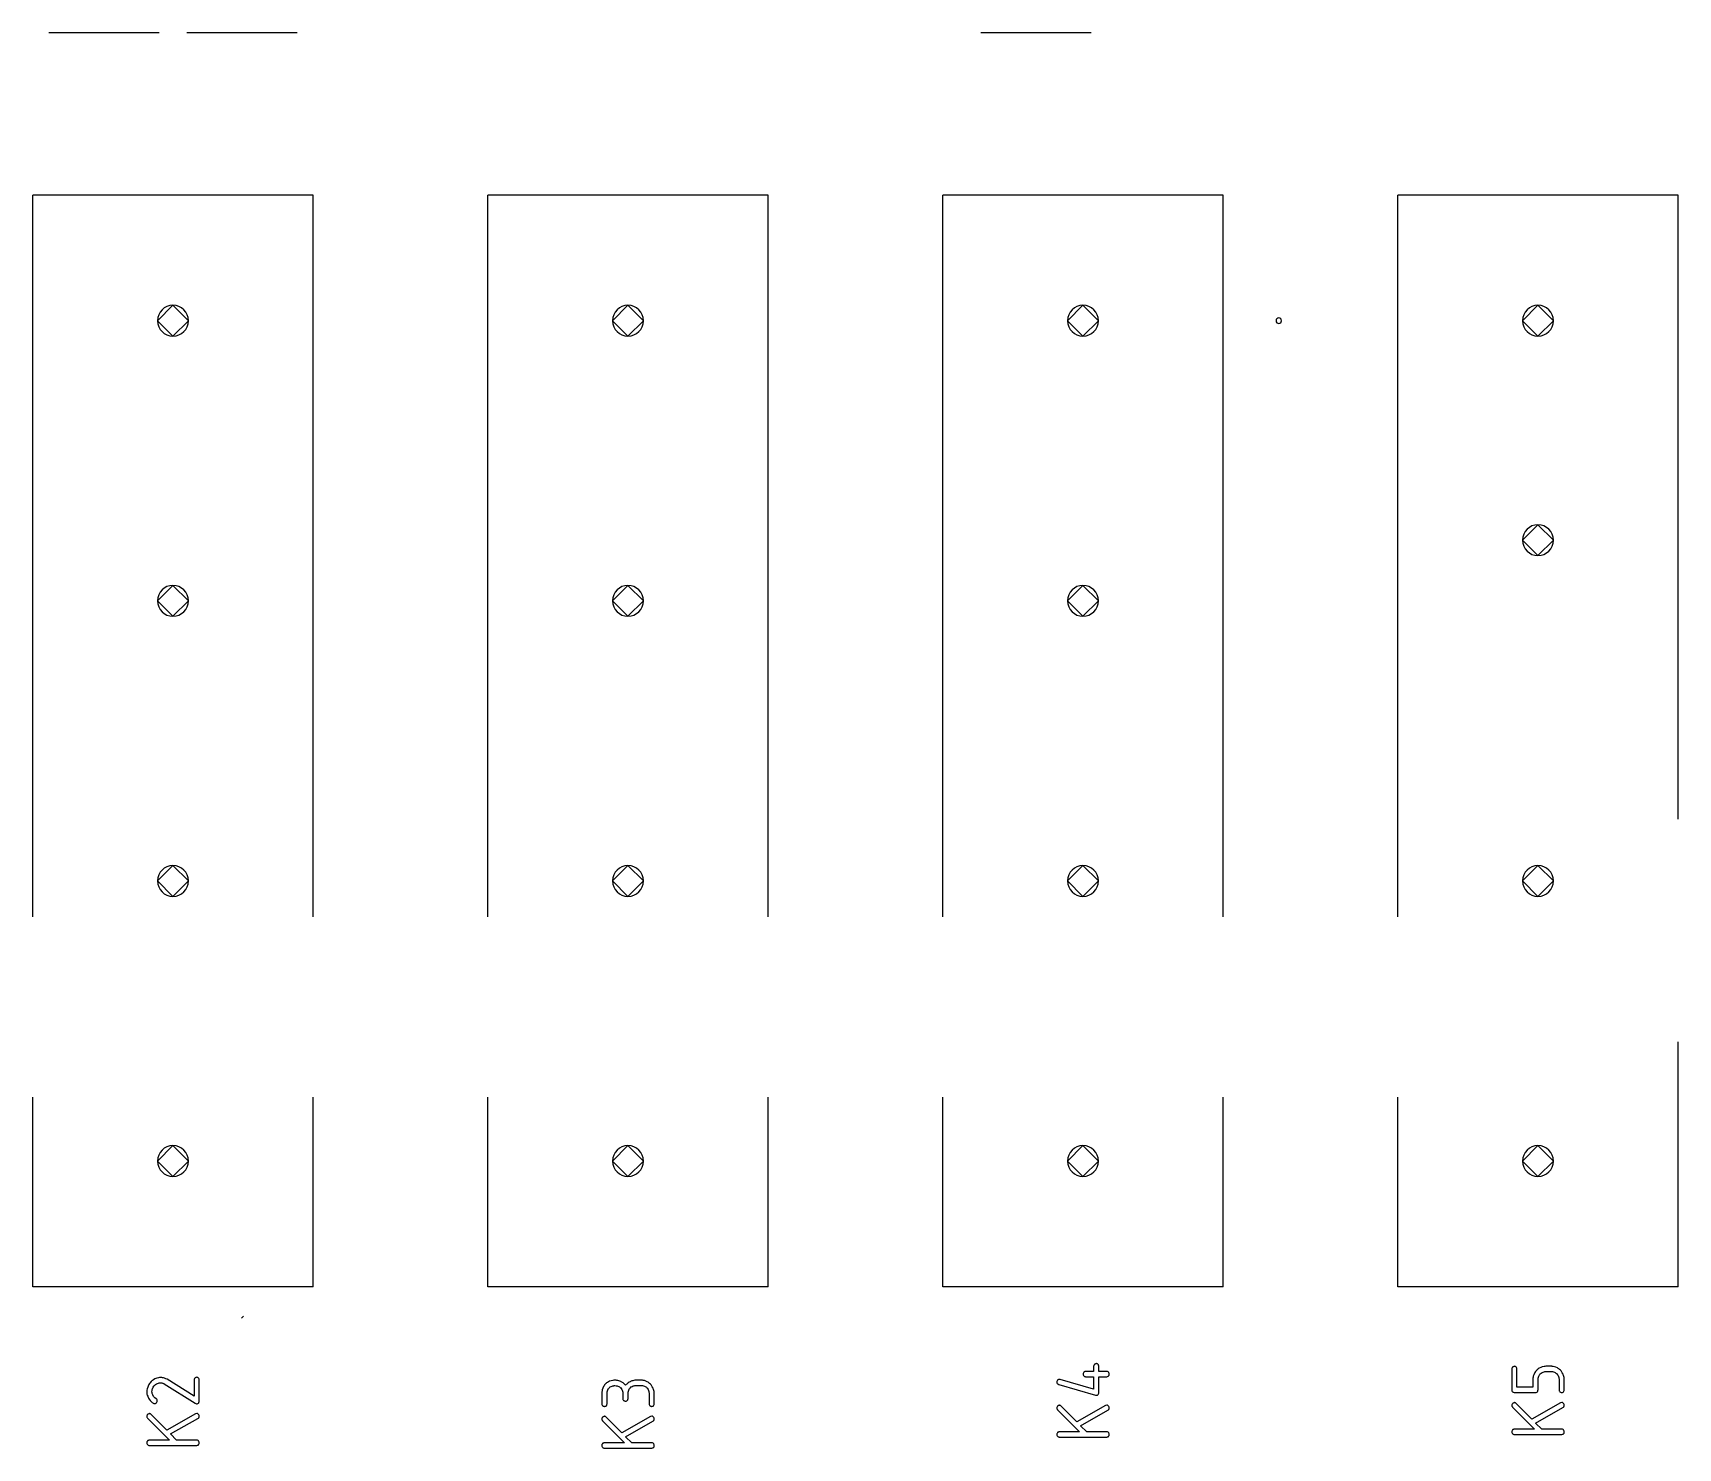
# Model space of a CAD drawing. Header units: inches. Extents: x 0 to 594, y -420 to 0.
# Drawn here: x 194.77 to 224.6, y -182.45 to -156.78 of the extents above; entities that cross this region are included whole.
import ezdxf

# ---------------------------------------------------------------- set-up
doc = ezdxf.new("R2010")
doc.units = ezdxf.units.IN
doc.header["$MEASUREMENT"] = 0

msp = doc.modelspace()

# ---------------------------------------------------------------- linework, layer by layer
at = {"color": 18, "true_color": 0x000000}
for p, q in [((197.062, -156.783), (195.062, -156.783)), ((199.562, -156.783), (197.562, -156.783)), ((213.962, -156.783), (211.962, -156.783)), ((194.772, -172.814), (194.772, -159.723)), ((199.852, -159.723), (194.772, -159.723)), ((199.852, -172.814), (199.852, -159.723)), ((203.022, -172.814), (203.022, -159.723)), ((208.102, -159.723), (203.022, -159.723)), ((208.102, -172.814), (208.102, -159.723)), ((211.272, -172.814), (211.272, -159.723)), ((216.352, -159.723), (211.272, -159.723)), ((216.352, -172.814), (216.352, -159.723)), ((219.522, -172.814), (219.522, -159.723)), ((224.602, -159.723), (219.522, -159.723)), ((224.602, -171.043), (224.602, -159.723)), ((197.312, -161.723), (197.032, -162.003)), ((197.592, -162.003), (197.312, -161.723)), ((205.562, -161.723), (205.282, -162.003)), ((205.842, -162.003), (205.562, -161.723)), ((213.812, -161.723), (213.532, -162.003)), ((214.092, -162.003), (213.812, -161.723)), ((222.062, -161.723), (221.782, -162.003)), ((222.342, -162.003), (222.062, -161.723)), ((197.032, -162.003), (197.312, -162.283)), ((197.312, -162.283), (197.592, -162.003)), ((205.282, -162.003), (205.562, -162.283)), ((205.562, -162.283), (205.842, -162.003)), ((213.532, -162.003), (213.812, -162.283)), ((213.812, -162.283), (214.092, -162.003)), ((221.782, -162.003), (222.062, -162.283)), ((222.062, -162.283), (222.342, -162.003)), ((222.062, -165.703), (221.782, -165.983)), ((222.342, -165.983), (222.062, -165.703)), ((221.782, -165.983), (222.062, -166.263)), ((222.062, -166.263), (222.342, -165.983)), ((197.312, -166.803), (197.032, -167.083)), ((197.592, -167.083), (197.312, -166.803)), ((205.562, -166.803), (205.282, -167.083)), ((205.842, -167.083), (205.562, -166.803)), ((213.812, -166.803), (213.532, -167.083)), ((214.092, -167.083), (213.812, -166.803)), ((197.032, -167.083), (197.312, -167.363)), ((197.312, -167.363), (197.592, -167.083)), ((205.282, -167.083), (205.562, -167.363)), ((205.562, -167.363), (205.842, -167.083)), ((213.532, -167.083), (213.812, -167.363)), ((213.812, -167.363), (214.092, -167.083)), ((197.312, -171.883), (197.032, -172.163)), ((197.592, -172.163), (197.312, -171.883)), ((205.562, -171.883), (205.282, -172.163)), ((205.842, -172.163), (205.562, -171.883)), ((213.812, -171.883), (213.532, -172.163)), ((214.092, -172.163), (213.812, -171.883)), ((222.062, -171.883), (221.782, -172.163)), ((222.342, -172.163), (222.062, -171.883)), ((197.032, -172.163), (197.312, -172.443)), ((197.312, -172.443), (197.592, -172.163)), ((205.282, -172.163), (205.562, -172.443)), ((205.562, -172.443), (205.842, -172.163)), ((213.532, -172.163), (213.812, -172.443)), ((213.812, -172.443), (214.092, -172.163)), ((221.782, -172.163), (222.062, -172.443)), ((222.062, -172.443), (222.342, -172.163)), ((224.602, -179.523), (224.602, -175.083)), ((194.772, -179.523), (194.772, -176.083)), ((199.852, -179.523), (199.852, -176.083)), ((203.022, -179.523), (203.022, -176.083)), ((208.102, -179.523), (208.102, -176.083)), ((211.272, -179.523), (211.272, -176.083)), ((216.352, -179.523), (216.352, -176.083)), ((219.522, -179.523), (219.522, -176.083)), ((197.312, -176.963), (197.032, -177.243)), ((197.592, -177.243), (197.312, -176.963)), ((205.562, -176.963), (205.282, -177.243)), ((205.842, -177.243), (205.562, -176.963)), ((213.812, -176.963), (213.532, -177.243)), ((214.092, -177.243), (213.812, -176.963)), ((222.062, -176.963), (221.782, -177.243)), ((222.342, -177.243), (222.062, -176.963)), ((197.032, -177.243), (197.312, -177.523)), ((197.312, -177.523), (197.592, -177.243)), ((205.282, -177.243), (205.562, -177.523)), ((205.562, -177.523), (205.842, -177.243)), ((213.532, -177.243), (213.812, -177.523)), ((213.812, -177.523), (214.092, -177.243)), ((221.782, -177.243), (222.062, -177.523)), ((222.062, -177.523), (222.342, -177.243)), ((199.852, -179.523), (194.772, -179.523)), ((208.102, -179.523), (203.022, -179.523)), ((216.352, -179.523), (211.272, -179.523)), ((224.602, -179.523), (219.522, -179.523)), ((198.555, -180.09), (198.588, -180.058)), ((213.836, -181.066), (213.829, -181.072)), ((213.847, -181.062), (213.836, -181.066)), ((213.854, -181.059), (213.847, -181.062)), ((213.862, -181.059), (213.854, -181.059)), ((214.005, -181.059), (213.862, -181.059)), ((214.006, -180.953), (214.005, -180.962)), ((214.005, -180.962), (214.005, -181.059)), ((214.012, -180.942), (214.006, -180.953)), ((214.015, -180.936), (214.012, -180.942)), ((214.02, -180.931), (214.015, -180.936)), ((214.023, -180.928), (214.02, -180.931)), ((214.03, -180.924), (214.023, -180.928)), ((214.04, -180.919), (214.03, -180.924)), ((214.053, -180.917), (214.04, -180.919)), ((214.056, -180.917), (214.053, -180.917)), ((214.063, -180.918), (214.056, -180.917)), ((214.073, -180.922), (214.063, -180.918)), ((214.084, -180.929), (214.073, -180.922)), ((214.087, -180.931), (214.084, -180.929)), ((214.091, -180.938), (214.087, -180.931)), ((214.096, -180.949), (214.091, -180.938)), ((214.098, -180.956), (214.096, -180.949)), ((214.099, -180.965), (214.098, -180.956)), ((214.099, -181.059), (214.099, -180.965)), ((214.242, -181.059), (214.099, -181.059)), ((214.243, -181.059), (214.242, -181.059)), ((214.246, -181.059), (214.243, -181.059)), ((214.254, -181.06), (214.246, -181.059)), ((214.266, -181.065), (214.254, -181.06)), ((214.277, -181.073), (214.266, -181.065)), ((221.588, -181.001), (221.587, -181.01)), ((221.587, -181.01), (221.587, -181.393)), ((221.587, -181.01), (221.587, -181.01)), ((221.594, -180.99), (221.588, -181.001)), ((221.597, -180.984), (221.594, -180.99)), ((221.602, -180.979), (221.597, -180.984)), ((221.605, -180.976), (221.602, -180.979)), ((221.612, -180.972), (221.605, -180.976)), ((221.622, -180.967), (221.612, -180.972)), ((221.635, -180.965), (221.622, -180.967)), ((221.637, -180.965), (221.635, -180.965)), ((221.644, -180.966), (221.637, -180.965)), ((221.654, -180.97), (221.644, -180.966)), ((221.666, -180.977), (221.654, -180.97)), ((221.668, -180.979), (221.666, -180.977)), ((221.673, -180.986), (221.668, -180.979)), ((221.678, -180.997), (221.673, -180.986)), ((221.68, -181.004), (221.678, -180.997)), ((221.681, -181.013), (221.68, -181.004)), ((221.681, -181.345), (221.681, -181.013)), ((222.015, -181.062), (222.007, -181.077)), ((222.026, -181.049), (222.015, -181.062)), ((222.039, -181.035), (222.026, -181.049)), ((222.041, -181.034), (222.039, -181.035)), ((222.042, -181.032), (222.041, -181.034)), ((222.046, -181.028), (222.042, -181.032)), ((222.052, -181.024), (222.046, -181.028)), ((222.066, -181.013), (222.052, -181.024)), ((222.086, -181), (222.066, -181.013)), ((222.111, -180.987), (222.086, -181)), ((222.139, -180.976), (222.111, -180.987)), ((222.172, -180.967), (222.139, -180.976)), ((222.156, -181.069), (222.172, -181.065)), ((222.189, -180.966), (222.172, -180.967)), ((222.172, -181.065), (222.186, -181.062)), ((222.186, -181.062), (222.197, -181.059)), ((222.207, -180.965), (222.189, -180.966)), ((222.197, -181.059), (222.204, -181.059)), ((222.204, -181.059), (222.207, -181.059)), ((222.301, -180.965), (222.207, -180.965)), ((222.207, -181.059), (222.301, -181.059)), ((222.303, -180.965), (222.301, -180.965)), ((222.301, -181.059), (222.324, -181.06)), ((222.306, -180.965), (222.303, -180.965)), ((222.311, -180.965), (222.306, -180.965)), ((222.318, -180.966), (222.311, -180.965)), ((222.325, -180.966), (222.318, -180.966)), ((222.324, -181.06), (222.344, -181.066)), ((222.335, -180.969), (222.325, -180.966)), ((222.359, -180.973), (222.335, -180.969)), ((222.344, -181.066), (222.361, -181.072)), ((222.385, -180.982), (222.359, -180.973)), ((222.413, -180.994), (222.385, -180.982)), ((222.427, -181.003), (222.413, -180.994)), ((222.441, -181.011), (222.427, -181.003)), ((222.455, -181.022), (222.441, -181.011)), ((222.469, -181.035), (222.455, -181.022)), ((222.471, -181.037), (222.469, -181.035)), ((222.472, -181.038), (222.471, -181.037)), ((222.475, -181.042), (222.472, -181.038)), ((222.48, -181.048), (222.475, -181.042)), ((222.49, -181.062), (222.48, -181.048)), ((222.503, -181.083), (222.49, -181.062)), ((196.855, -181.342), (196.847, -181.371)), ((196.868, -181.309), (196.855, -181.342)), ((196.876, -181.294), (196.868, -181.309)), ((196.886, -181.278), (196.876, -181.294)), ((196.899, -181.263), (196.886, -181.278)), ((196.911, -181.247), (196.899, -181.263)), ((196.913, -181.246), (196.911, -181.247)), ((196.914, -181.244), (196.913, -181.246)), ((196.918, -181.24), (196.914, -181.244)), ((196.924, -181.234), (196.918, -181.24)), ((196.931, -181.229), (196.924, -181.234)), ((196.94, -181.223), (196.931, -181.229)), ((196.961, -181.208), (196.94, -181.223)), ((196.942, -181.37), (196.944, -181.365)), ((196.944, -181.364), (196.955, -181.343)), ((196.944, -181.365), (196.944, -181.364)), ((196.955, -181.343), (196.965, -181.327)), ((196.986, -181.194), (196.961, -181.208)), ((196.965, -181.327), (196.971, -181.32)), ((196.971, -181.32), (196.973, -181.316)), ((196.973, -181.316), (196.976, -181.313)), ((196.976, -181.313), (196.978, -181.312)), ((196.978, -181.312), (196.995, -181.296)), ((197.017, -181.182), (196.986, -181.194)), ((196.995, -181.296), (197.013, -181.284)), ((197.013, -181.284), (197.031, -181.275)), ((197.051, -181.172), (197.017, -181.182)), ((197.031, -181.275), (197.047, -181.27)), ((197.047, -181.27), (197.062, -181.267)), ((197.069, -181.171), (197.051, -181.172)), ((197.062, -181.267), (197.073, -181.264)), ((197.088, -181.17), (197.069, -181.171)), ((197.073, -181.264), (197.081, -181.264)), ((197.081, -181.264), (197.082, -181.264)), ((197.082, -181.264), (197.083, -181.264)), ((197.083, -181.264), (197.096, -181.265)), ((197.09, -181.17), (197.088, -181.17)), ((197.097, -181.17), (197.09, -181.17)), ((197.096, -181.265), (197.109, -181.267)), ((197.109, -181.171), (197.097, -181.17)), ((197.124, -181.174), (197.109, -181.171)), ((197.109, -181.267), (197.121, -181.27)), ((197.121, -181.27), (197.131, -181.272)), ((197.141, -181.177), (197.124, -181.174)), ((197.131, -181.272), (197.141, -181.277)), ((197.161, -181.182), (197.141, -181.177)), ((197.141, -181.277), (197.148, -181.279)), ((197.148, -181.279), (197.154, -181.281)), ((197.154, -181.281), (197.155, -181.282)), ((197.155, -181.282), (197.715, -181.633)), ((197.182, -181.191), (197.161, -181.182)), ((197.205, -181.201), (197.182, -181.191)), ((197.694, -181.508), (197.205, -181.201)), ((197.695, -181.201), (197.694, -181.209)), ((197.694, -181.209), (197.694, -181.508)), ((197.701, -181.189), (197.695, -181.201)), ((197.704, -181.185), (197.701, -181.189)), ((197.709, -181.179), (197.704, -181.185)), ((197.712, -181.177), (197.709, -181.179)), ((197.719, -181.172), (197.712, -181.177)), ((197.729, -181.168), (197.719, -181.172)), ((197.742, -181.165), (197.729, -181.168)), ((197.744, -181.165), (197.742, -181.165)), ((197.752, -181.167), (197.744, -181.165)), ((197.761, -181.171), (197.752, -181.167)), ((197.773, -181.178), (197.761, -181.171)), ((197.776, -181.179), (197.773, -181.178)), ((197.78, -181.186), (197.776, -181.179)), ((197.785, -181.196), (197.78, -181.186)), ((197.787, -181.203), (197.785, -181.196)), ((197.788, -181.212), (197.787, -181.203)), ((197.788, -181.601), (197.788, -181.212)), ((205.106, -181.362), (205.097, -181.392)), ((205.119, -181.332), (205.106, -181.362)), ((205.128, -181.318), (205.119, -181.332)), ((205.137, -181.304), (205.128, -181.318)), ((205.149, -181.29), (205.137, -181.304)), ((205.161, -181.277), (205.149, -181.29)), ((205.163, -181.276), (205.161, -181.277)), ((205.164, -181.275), (205.163, -181.276)), ((205.168, -181.272), (205.164, -181.275)), ((205.174, -181.267), (205.168, -181.272)), ((205.188, -181.258), (205.174, -181.267)), ((205.206, -181.246), (205.188, -181.258)), ((205.204, -181.376), (205.212, -181.365)), ((205.23, -181.236), (205.206, -181.246)), ((205.212, -181.365), (205.219, -181.356)), ((205.219, -181.356), (205.225, -181.351)), ((205.225, -181.351), (205.226, -181.349)), ((205.226, -181.349), (205.242, -181.338)), ((205.259, -181.227), (205.23, -181.236)), ((205.242, -181.338), (205.259, -181.329)), ((205.29, -181.22), (205.259, -181.227)), ((205.259, -181.329), (205.274, -181.324)), ((205.274, -181.324), (205.29, -181.32)), ((205.307, -181.217), (205.29, -181.22)), ((205.29, -181.32), (205.304, -181.317)), ((205.304, -181.317), (205.314, -181.315)), ((205.325, -181.217), (205.307, -181.217)), ((205.314, -181.315), (205.321, -181.315)), ((205.321, -181.315), (205.323, -181.315)), ((205.323, -181.315), (205.345, -181.317)), ((205.328, -181.217), (205.325, -181.217)), ((205.335, -181.217), (205.328, -181.217)), ((205.346, -181.218), (205.335, -181.217)), ((205.345, -181.317), (205.364, -181.321)), ((205.36, -181.22), (205.346, -181.218)), ((205.377, -181.224), (205.36, -181.22)), ((205.364, -181.321), (205.381, -181.327)), ((205.394, -181.228), (205.377, -181.224)), ((205.381, -181.327), (205.395, -181.332)), ((205.414, -181.234), (205.394, -181.228)), ((205.395, -181.332), (205.408, -181.339)), ((205.408, -181.339), (205.417, -181.345)), ((205.432, -181.241), (205.414, -181.234)), ((205.417, -181.345), (205.422, -181.349)), ((205.422, -181.349), (205.424, -181.351)), ((205.424, -181.351), (205.439, -181.366)), ((205.433, -181.242), (205.432, -181.241)), ((205.44, -181.245), (205.433, -181.242)), ((205.439, -181.366), (205.449, -181.384)), ((205.449, -181.251), (205.44, -181.245)), ((205.46, -181.258), (205.449, -181.251)), ((205.474, -181.267), (205.46, -181.258)), ((205.488, -181.279), (205.474, -181.267)), ((205.504, -181.293), (205.488, -181.279)), ((205.518, -181.31), (205.504, -181.293)), ((205.519, -181.308), (205.518, -181.31)), ((205.524, -181.303), (205.519, -181.308)), ((205.531, -181.296), (205.524, -181.303)), ((205.541, -181.287), (205.531, -181.296)), ((205.552, -181.276), (205.541, -181.287)), ((205.566, -181.266), (205.552, -181.276)), ((205.581, -181.255), (205.566, -181.266)), ((205.6, -181.245), (205.581, -181.255)), ((205.591, -181.369), (205.598, -181.361)), ((205.598, -181.361), (205.604, -181.355)), ((205.603, -181.244), (205.6, -181.245)), ((205.608, -181.241), (205.603, -181.244)), ((205.604, -181.355), (205.605, -181.353)), ((205.605, -181.353), (205.622, -181.339)), ((205.618, -181.236), (205.608, -181.241)), ((205.632, -181.231), (205.618, -181.236)), ((205.622, -181.339), (205.639, -181.329)), ((205.648, -181.227), (205.632, -181.231)), ((205.639, -181.329), (205.656, -181.321)), ((205.666, -181.222), (205.648, -181.227)), ((205.656, -181.321), (205.672, -181.317)), ((205.686, -181.218), (205.666, -181.222)), ((205.672, -181.317), (205.686, -181.314)), ((205.707, -181.217), (205.686, -181.218)), ((205.686, -181.314), (205.697, -181.311)), ((205.697, -181.311), (205.704, -181.311)), ((205.704, -181.311), (205.707, -181.311)), ((205.801, -181.217), (205.707, -181.217)), ((205.707, -181.311), (205.801, -181.311)), ((205.803, -181.217), (205.801, -181.217)), ((205.801, -181.311), (205.823, -181.313)), ((205.806, -181.217), (205.803, -181.217)), ((205.811, -181.217), (205.806, -181.217)), ((205.818, -181.218), (205.811, -181.217)), ((205.825, -181.218), (205.818, -181.218)), ((205.823, -181.313), (205.842, -181.318)), ((205.835, -181.221), (205.825, -181.218)), ((205.859, -181.225), (205.835, -181.221)), ((205.842, -181.318), (205.859, -181.324)), ((205.885, -181.234), (205.859, -181.225)), ((205.859, -181.324), (205.875, -181.332)), ((205.875, -181.332), (205.886, -181.339)), ((205.913, -181.246), (205.885, -181.234)), ((205.886, -181.339), (205.896, -181.346)), ((205.896, -181.346), (205.901, -181.352)), ((205.901, -181.352), (205.903, -181.353)), ((205.903, -181.353), (205.917, -181.37)), ((205.927, -181.255), (205.913, -181.246)), ((205.941, -181.263), (205.927, -181.255)), ((205.955, -181.275), (205.941, -181.263)), ((205.969, -181.287), (205.955, -181.275)), ((205.971, -181.289), (205.969, -181.287)), ((205.972, -181.29), (205.971, -181.289)), ((205.975, -181.294), (205.972, -181.29)), ((205.98, -181.3), (205.975, -181.294)), ((205.99, -181.314), (205.98, -181.3)), ((206.003, -181.335), (205.99, -181.314)), ((206.016, -181.359), (206.003, -181.335)), ((206.027, -181.387), (206.016, -181.359)), ((213.338, -181.239), (213.337, -181.248)), ((213.337, -181.248), (213.337, -181.259)), ((213.337, -181.248), (213.337, -181.248)), ((213.337, -181.259), (213.338, -181.265)), ((213.342, -181.228), (213.338, -181.239)), ((213.338, -181.265), (213.339, -181.269)), ((213.339, -181.269), (213.341, -181.271)), ((213.341, -181.271), (213.347, -181.279)), ((213.351, -181.217), (213.342, -181.228)), ((213.347, -181.279), (213.355, -181.287)), ((213.354, -181.214), (213.351, -181.217)), ((213.359, -181.21), (213.354, -181.214)), ((213.355, -181.287), (213.363, -181.292)), ((213.37, -181.206), (213.359, -181.21)), ((213.363, -181.292), (213.369, -181.294)), ((213.369, -181.294), (213.372, -181.296)), ((213.385, -181.203), (213.37, -181.206)), ((213.372, -181.296), (214.039, -181.486)), ((213.399, -181.204), (213.385, -181.203)), ((214.005, -181.378), (213.399, -181.204)), ((213.816, -181.096), (213.815, -181.104)), ((213.815, -181.104), (213.815, -181.107)), ((213.815, -181.107), (213.816, -181.12)), ((213.82, -181.086), (213.816, -181.096)), ((213.816, -181.12), (213.82, -181.13)), ((213.827, -181.075), (213.82, -181.086)), ((213.82, -181.13), (213.826, -181.137)), ((213.826, -181.137), (213.827, -181.139)), ((213.829, -181.072), (213.827, -181.073)), ((213.827, -181.073), (213.827, -181.075)), ((213.827, -181.139), (213.84, -181.148)), ((213.84, -181.148), (213.851, -181.152)), ((213.851, -181.152), (213.86, -181.154)), ((213.86, -181.154), (213.861, -181.154)), ((213.861, -181.154), (213.862, -181.154)), ((213.862, -181.154), (214.005, -181.154)), ((214.005, -181.154), (214.005, -181.378)), ((214.099, -181.447), (214.099, -181.154)), ((214.099, -181.154), (214.242, -181.154)), ((214.242, -181.154), (214.257, -181.151)), ((214.257, -181.151), (214.268, -181.146)), ((214.268, -181.146), (214.274, -181.142)), ((214.274, -181.142), (214.277, -181.139)), ((214.278, -181.076), (214.277, -181.073)), ((214.277, -181.139), (214.284, -181.128)), ((214.283, -181.082), (214.278, -181.076)), ((214.287, -181.093), (214.283, -181.082)), ((214.284, -181.128), (214.287, -181.118)), ((214.288, -181.107), (214.287, -181.093)), ((214.287, -181.118), (214.288, -181.11)), ((214.288, -181.11), (214.288, -181.107)), ((221.969, -181.345), (221.681, -181.345)), ((221.97, -181.186), (221.969, -181.193)), ((221.969, -181.193), (221.969, -181.345)), ((221.973, -181.168), (221.97, -181.177)), ((221.97, -181.177), (221.97, -181.186)), ((221.977, -181.145), (221.973, -181.168)), ((221.986, -181.12), (221.977, -181.145)), ((221.998, -181.091), (221.986, -181.12)), ((222.007, -181.077), (221.998, -181.091)), ((222.063, -181.203), (222.065, -181.182)), ((222.063, -181.395), (222.063, -181.203)), ((222.065, -181.182), (222.07, -181.162)), ((222.07, -181.162), (222.076, -181.144)), ((222.076, -181.144), (222.084, -181.13)), ((222.084, -181.13), (222.091, -181.117)), ((222.091, -181.117), (222.098, -181.108)), ((222.098, -181.108), (222.104, -181.103)), ((222.104, -181.103), (222.105, -181.101)), ((222.105, -181.101), (222.122, -181.087)), ((222.122, -181.087), (222.139, -181.077)), ((222.139, -181.077), (222.156, -181.069)), ((222.361, -181.072), (222.376, -181.08)), ((222.376, -181.08), (222.387, -181.087)), ((222.387, -181.087), (222.397, -181.094)), ((222.397, -181.094), (222.403, -181.1)), ((222.403, -181.1), (222.404, -181.101)), ((222.404, -181.101), (222.417, -181.118)), ((222.417, -181.118), (222.427, -181.135)), ((222.427, -181.135), (222.434, -181.152)), ((222.434, -181.152), (222.438, -181.168)), ((222.438, -181.168), (222.441, -181.182)), ((222.441, -181.182), (222.444, -181.193)), ((222.444, -181.193), (222.444, -181.402)), ((222.516, -181.107), (222.503, -181.083)), ((222.527, -181.135), (222.516, -181.107)), ((222.535, -181.168), (222.527, -181.135)), ((222.537, -181.185), (222.535, -181.168)), ((222.538, -181.203), (222.537, -181.185)), ((222.538, -181.396), (222.538, -181.203)), ((196.838, -181.418), (196.837, -181.425)), ((196.837, -181.425), (196.837, -181.436)), ((196.837, -181.425), (196.837, -181.425)), ((196.837, -181.436), (196.838, -181.454)), ((196.839, -181.408), (196.838, -181.418)), ((196.838, -181.454), (196.841, -181.473)), ((196.841, -181.397), (196.839, -181.408)), ((196.847, -181.371), (196.841, -181.397)), ((196.841, -181.473), (196.844, -181.48)), ((196.844, -181.48), (196.845, -181.485)), ((196.845, -181.485), (196.847, -181.488)), ((196.847, -181.488), (196.847, -181.49)), ((196.847, -181.49), (196.854, -181.509)), ((196.854, -181.509), (196.862, -181.528)), ((196.862, -181.528), (196.865, -181.535)), ((196.865, -181.535), (196.868, -181.54)), ((196.868, -181.54), (196.869, -181.543)), ((196.869, -181.543), (196.87, -181.545)), ((196.87, -181.545), (196.883, -181.564)), ((196.883, -181.564), (196.897, -181.583)), ((196.897, -181.583), (196.911, -181.597)), ((196.911, -181.597), (196.924, -181.609)), ((196.924, -181.609), (196.935, -181.621)), ((196.931, -181.429), (196.933, -181.404)), ((196.931, -181.435), (196.931, -181.429)), ((196.933, -181.442), (196.931, -181.435)), ((196.933, -181.404), (196.935, -181.392)), ((196.934, -181.45), (196.933, -181.442)), ((196.935, -181.461), (196.934, -181.45)), ((196.935, -181.392), (196.937, -181.384)), ((196.94, -181.473), (196.935, -181.461)), ((196.935, -181.621), (196.945, -181.628)), ((196.937, -181.384), (196.94, -181.375)), ((196.94, -181.375), (196.942, -181.37)), ((196.944, -181.485), (196.94, -181.473)), ((196.951, -181.498), (196.944, -181.485)), ((196.945, -181.628), (196.951, -181.632)), ((196.952, -181.499), (196.951, -181.498)), ((196.951, -181.632), (196.954, -181.633)), ((196.955, -181.504), (196.952, -181.499)), ((196.954, -181.633), (196.965, -181.638)), ((196.959, -181.509), (196.955, -181.504)), ((196.965, -181.518), (196.959, -181.509)), ((196.973, -181.526), (196.965, -181.518)), ((196.965, -181.638), (196.973, -181.64)), ((196.983, -181.536), (196.973, -181.526)), ((196.973, -181.64), (196.979, -181.642)), ((196.979, -181.642), (196.98, -181.642)), ((196.98, -181.642), (196.987, -181.64)), ((197.006, -181.553), (196.983, -181.536)), ((196.987, -181.64), (196.995, -181.639)), ((196.995, -181.639), (197.004, -181.633)), ((197.004, -181.633), (197.011, -181.629)), ((197.007, -181.554), (197.006, -181.553)), ((197.011, -181.557), (197.007, -181.554)), ((197.017, -181.563), (197.011, -181.557)), ((197.011, -181.629), (197.014, -181.626)), ((197.014, -181.626), (197.021, -181.615)), ((197.023, -181.571), (197.017, -181.563)), ((197.021, -181.615), (197.026, -181.604)), ((197.027, -181.592), (197.023, -181.571)), ((197.026, -181.604), (197.027, -181.595)), ((197.027, -181.595), (197.027, -181.592)), ((197.715, -181.633), (197.729, -181.64)), ((197.729, -181.64), (197.74, -181.643)), ((197.74, -181.643), (197.747, -181.645)), ((197.747, -181.645), (197.75, -181.645)), ((197.75, -181.645), (197.763, -181.642)), ((197.763, -181.642), (197.773, -181.636)), ((197.773, -181.636), (197.778, -181.628)), ((197.778, -181.628), (197.784, -181.618)), ((197.784, -181.618), (197.787, -181.609)), ((197.787, -181.609), (197.788, -181.601)), ((205.089, -181.437), (205.088, -181.444)), ((205.088, -181.444), (205.088, -181.654)), ((205.088, -181.444), (205.088, -181.444)), ((205.088, -181.654), (205.091, -181.661)), ((205.091, -181.427), (205.089, -181.437)), ((205.092, -181.415), (205.091, -181.427)), ((205.091, -181.661), (205.095, -181.671)), ((205.097, -181.392), (205.092, -181.415)), ((205.177, -181.669), (205.181, -181.658)), ((205.181, -181.658), (205.183, -181.648)), ((205.183, -181.455), (205.184, -181.431)), ((205.183, -181.648), (205.183, -181.455)), ((205.184, -181.431), (205.19, -181.41)), ((205.19, -181.41), (205.197, -181.392)), ((205.197, -181.392), (205.204, -181.376)), ((205.449, -181.384), (205.457, -181.401)), ((205.457, -181.401), (205.463, -181.418)), ((205.463, -181.418), (205.466, -181.432)), ((205.466, -181.432), (205.467, -181.444)), ((205.467, -181.444), (205.469, -181.452)), ((205.469, -181.452), (205.469, -181.558)), ((205.469, -181.558), (205.471, -181.565)), ((205.471, -181.565), (205.477, -181.576)), ((205.477, -181.576), (205.483, -181.583)), ((205.483, -181.583), (205.484, -181.586)), ((205.484, -181.586), (205.486, -181.586)), ((205.486, -181.586), (205.497, -181.593)), ((205.497, -181.593), (205.507, -181.596)), ((205.507, -181.596), (205.514, -181.597)), ((205.514, -181.597), (205.515, -181.597)), ((205.515, -181.597), (205.517, -181.597)), ((205.517, -181.597), (205.529, -181.596)), ((205.529, -181.596), (205.541, -181.59)), ((205.541, -181.59), (205.548, -181.586)), ((205.548, -181.586), (205.549, -181.585)), ((205.549, -181.585), (205.55, -181.585)), ((205.55, -181.585), (205.557, -181.573)), ((205.557, -181.573), (205.562, -181.562)), ((205.562, -181.562), (205.563, -181.554)), ((205.563, -181.455), (205.565, -181.434)), ((205.563, -181.554), (205.563, -181.455)), ((205.565, -181.434), (205.57, -181.414)), ((205.57, -181.414), (205.576, -181.396)), ((205.576, -181.396), (205.584, -181.382)), ((205.584, -181.382), (205.591, -181.369)), ((205.917, -181.37), (205.927, -181.387)), ((205.927, -181.387), (205.934, -181.404)), ((205.934, -181.404), (205.938, -181.42)), ((205.938, -181.42), (205.941, -181.434)), ((205.941, -181.434), (205.944, -181.445)), ((205.944, -181.445), (205.944, -181.654)), ((205.944, -181.654), (205.947, -181.661)), ((205.947, -181.661), (205.952, -181.672)), ((206.035, -181.42), (206.027, -181.387)), ((206.033, -181.669), (206.037, -181.658)), ((206.037, -181.437), (206.035, -181.42)), ((206.038, -181.455), (206.037, -181.437)), ((206.037, -181.658), (206.038, -181.648)), ((206.038, -181.648), (206.038, -181.455)), ((214.039, -181.486), (214.05, -181.489)), ((214.05, -181.489), (214.061, -181.489)), ((214.061, -181.489), (214.074, -181.486)), ((214.074, -181.486), (214.084, -181.481)), ((214.084, -181.481), (214.089, -181.474)), ((214.089, -181.474), (214.095, -181.464)), ((214.095, -181.464), (214.098, -181.455)), ((214.098, -181.455), (214.099, -181.447)), ((221.587, -181.393), (221.588, -181.409)), ((221.588, -181.662), (221.587, -181.671)), ((221.588, -181.409), (221.594, -181.42)), ((221.594, -181.651), (221.588, -181.662)), ((221.594, -181.42), (221.602, -181.428)), ((221.597, -181.645), (221.594, -181.651)), ((221.602, -181.64), (221.597, -181.645)), ((221.602, -181.428), (221.611, -181.434)), ((221.605, -181.637), (221.602, -181.638)), ((221.602, -181.638), (221.602, -181.64)), ((221.612, -181.631), (221.605, -181.637)), ((221.611, -181.434), (221.619, -181.437)), ((221.622, -181.627), (221.612, -181.631)), ((221.619, -181.437), (221.628, -181.438)), ((221.629, -181.624), (221.622, -181.627)), ((221.628, -181.438), (221.633, -181.44)), ((221.636, -181.624), (221.629, -181.624)), ((221.633, -181.44), (221.635, -181.44)), ((221.635, -181.44), (222.017, -181.44)), ((221.639, -181.624), (221.636, -181.624)), ((221.644, -181.626), (221.639, -181.624)), ((221.654, -181.63), (221.644, -181.626)), ((221.668, -181.638), (221.654, -181.63)), ((221.95, -181.922), (221.668, -181.638)), ((222.468, -181.63), (221.95, -181.922)), ((222.017, -181.44), (222.032, -181.438)), ((222.032, -181.438), (222.043, -181.433)), ((222.043, -181.433), (222.052, -181.426)), ((222.052, -181.426), (222.057, -181.416)), ((222.057, -181.416), (222.06, -181.407)), ((222.06, -181.407), (222.062, -181.4)), ((222.062, -181.4), (222.063, -181.395)), ((222.444, -181.402), (222.447, -181.409)), ((222.447, -181.409), (222.451, -181.419)), ((222.451, -181.419), (222.456, -181.426)), ((222.456, -181.426), (222.458, -181.428)), ((222.458, -181.428), (222.459, -181.428)), ((222.459, -181.428), (222.471, -181.435)), ((222.493, -181.623), (222.468, -181.63)), ((222.471, -181.435), (222.482, -181.438)), ((222.482, -181.438), (222.489, -181.44)), ((222.489, -181.44), (222.49, -181.44)), ((222.49, -181.44), (222.492, -181.44)), ((222.492, -181.44), (222.506, -181.438)), ((222.495, -181.623), (222.493, -181.623)), ((222.496, -181.623), (222.495, -181.623)), ((222.504, -181.624), (222.496, -181.623)), ((222.514, -181.63), (222.504, -181.624)), ((222.506, -181.438), (222.516, -181.434)), ((222.518, -181.633), (222.514, -181.63)), ((222.516, -181.434), (222.523, -181.43)), ((222.524, -181.638), (222.518, -181.633)), ((222.523, -181.43), (222.526, -181.428)), ((222.527, -181.641), (222.524, -181.638)), ((222.526, -181.428), (222.533, -181.417)), ((222.531, -181.648), (222.527, -181.641)), ((222.535, -181.66), (222.531, -181.648)), ((222.533, -181.417), (222.537, -181.406)), ((222.538, -181.674), (222.535, -181.66)), ((222.537, -181.406), (222.538, -181.396)), ((196.838, -181.862), (196.837, -181.87)), ((196.837, -181.87), (196.837, -181.873)), ((196.837, -181.87), (196.837, -181.87)), ((196.837, -181.873), (196.839, -181.886)), ((196.844, -181.85), (196.838, -181.862)), ((196.839, -181.886), (196.844, -181.896)), ((196.847, -181.845), (196.844, -181.85)), ((196.844, -181.896), (196.848, -181.903)), ((196.852, -181.839), (196.847, -181.845)), ((196.848, -181.903), (196.851, -181.905)), ((196.851, -181.905), (197.248, -182.306)), ((196.855, -181.836), (196.852, -181.838)), ((196.852, -181.838), (196.852, -181.839)), ((196.862, -181.831), (196.855, -181.836)), ((196.872, -181.826), (196.862, -181.831)), ((196.879, -181.824), (196.872, -181.826)), ((196.886, -181.824), (196.879, -181.824)), ((196.889, -181.824), (196.886, -181.824)), ((196.894, -181.825), (196.889, -181.824)), ((196.904, -181.829), (196.894, -181.825)), ((196.918, -181.838), (196.904, -181.829)), ((197.2, -182.121), (196.918, -181.838)), ((197.718, -181.829), (197.2, -182.121)), ((197.268, -182.193), (197.764, -181.914)), ((197.743, -181.822), (197.718, -181.829)), ((197.744, -181.822), (197.743, -181.822)), ((197.746, -181.822), (197.744, -181.822)), ((197.754, -181.824), (197.746, -181.822)), ((197.764, -181.829), (197.754, -181.824)), ((197.768, -181.832), (197.764, -181.829)), ((197.764, -181.914), (197.773, -181.907)), ((197.774, -181.838), (197.768, -181.832)), ((197.773, -181.907), (197.778, -181.9)), ((197.777, -181.841), (197.774, -181.838)), ((197.781, -181.848), (197.777, -181.841)), ((197.778, -181.9), (197.783, -181.894)), ((197.785, -181.859), (197.781, -181.848)), ((197.783, -181.894), (197.785, -181.887)), ((197.788, -181.873), (197.785, -181.859)), ((197.785, -181.887), (197.787, -181.881)), ((197.787, -181.881), (197.788, -181.877)), ((197.788, -181.877), (197.788, -181.873)), ((205.088, -181.91), (205.087, -181.919)), ((205.087, -181.919), (205.087, -181.922)), ((205.087, -181.919), (205.087, -181.919)), ((205.087, -181.922), (205.089, -181.934)), ((205.094, -181.899), (205.088, -181.91)), ((205.089, -181.934), (205.094, -181.944)), ((205.097, -181.893), (205.094, -181.899)), ((205.094, -181.944), (205.098, -181.951)), ((205.095, -181.671), (205.101, -181.678)), ((205.102, -181.888), (205.097, -181.893)), ((205.098, -181.951), (205.101, -181.954)), ((205.101, -181.678), (205.102, -181.681)), ((205.101, -181.954), (205.498, -182.354)), ((205.102, -181.681), (205.104, -181.681)), ((205.105, -181.885), (205.102, -181.886)), ((205.102, -181.886), (205.102, -181.888)), ((205.104, -181.681), (205.115, -181.688)), ((205.112, -181.879), (205.105, -181.885)), ((205.122, -181.875), (205.112, -181.879)), ((205.115, -181.688), (205.126, -181.69)), ((205.129, -181.872), (205.122, -181.875)), ((205.126, -181.69), (205.133, -181.692)), ((205.136, -181.872), (205.129, -181.872)), ((205.133, -181.692), (205.135, -181.692)), ((205.135, -181.692), (205.136, -181.692)), ((205.136, -181.692), (205.15, -181.69)), ((205.139, -181.872), (205.136, -181.872)), ((205.144, -181.874), (205.139, -181.872)), ((205.154, -181.878), (205.144, -181.874)), ((205.15, -181.69), (205.16, -181.686)), ((205.168, -181.886), (205.154, -181.878)), ((205.16, -181.686), (205.167, -181.682)), ((205.167, -181.682), (205.17, -181.681)), ((205.45, -182.17), (205.168, -181.886)), ((205.17, -181.681), (205.177, -181.669)), ((205.968, -181.878), (205.45, -182.17)), ((205.518, -182.242), (206.014, -181.962)), ((205.952, -181.672), (205.958, -181.678)), ((205.958, -181.678), (205.959, -181.681)), ((205.959, -181.681), (205.961, -181.681)), ((205.961, -181.681), (205.972, -181.688)), ((205.993, -181.871), (205.968, -181.878)), ((205.972, -181.688), (205.982, -181.69)), ((205.982, -181.69), (205.989, -181.692)), ((205.989, -181.692), (205.99, -181.692)), ((205.99, -181.692), (205.992, -181.692)), ((205.992, -181.692), (206.004, -181.69)), ((205.994, -181.871), (205.993, -181.871)), ((205.996, -181.871), (205.994, -181.871)), ((206.004, -181.872), (205.996, -181.871)), ((206.004, -181.69), (206.016, -181.686)), ((206.014, -181.878), (206.004, -181.872)), ((206.018, -181.881), (206.014, -181.878)), ((206.014, -181.962), (206.023, -181.955)), ((206.016, -181.686), (206.023, -181.682)), ((206.024, -181.886), (206.018, -181.881)), ((206.023, -181.682), (206.024, -181.681)), ((206.023, -181.955), (206.028, -181.948)), ((206.024, -181.681), (206.026, -181.681)), ((206.027, -181.889), (206.024, -181.886)), ((206.026, -181.681), (206.033, -181.669)), ((206.031, -181.896), (206.027, -181.889)), ((206.028, -181.948), (206.033, -181.943)), ((206.035, -181.907), (206.031, -181.896)), ((206.033, -181.943), (206.035, -181.936)), ((206.038, -181.922), (206.035, -181.907)), ((206.035, -181.936), (206.037, -181.93)), ((206.037, -181.93), (206.038, -181.926)), ((206.038, -181.926), (206.038, -181.922)), ((213.338, -181.71), (213.337, -181.719)), ((213.337, -181.719), (213.337, -181.722)), ((213.337, -181.719), (213.337, -181.719)), ((213.337, -181.722), (213.339, -181.734)), ((213.344, -181.699), (213.338, -181.71)), ((213.339, -181.734), (213.344, -181.744)), ((213.347, -181.693), (213.344, -181.699)), ((213.344, -181.744), (213.348, -181.751)), ((213.352, -181.688), (213.347, -181.693)), ((213.348, -181.751), (213.351, -181.754)), ((213.351, -181.754), (213.748, -182.154)), ((213.355, -181.685), (213.352, -181.686)), ((213.352, -181.686), (213.352, -181.688)), ((213.362, -181.679), (213.355, -181.685)), ((213.372, -181.675), (213.362, -181.679)), ((213.379, -181.672), (213.372, -181.675)), ((213.386, -181.672), (213.379, -181.672)), ((213.389, -181.672), (213.386, -181.672)), ((213.394, -181.674), (213.389, -181.672)), ((213.404, -181.678), (213.394, -181.674)), ((213.418, -181.686), (213.404, -181.678)), ((213.7, -181.97), (213.418, -181.686)), ((214.218, -181.678), (213.7, -181.97)), ((213.768, -182.042), (214.264, -181.762)), ((214.243, -181.671), (214.218, -181.678)), ((214.244, -181.671), (214.243, -181.671)), ((214.246, -181.671), (214.244, -181.671)), ((214.254, -181.672), (214.246, -181.671)), ((214.264, -181.678), (214.254, -181.672)), ((214.268, -181.681), (214.264, -181.678)), ((214.264, -181.762), (214.273, -181.755)), ((214.274, -181.686), (214.268, -181.681)), ((214.273, -181.755), (214.278, -181.748)), ((214.277, -181.689), (214.274, -181.686)), ((214.281, -181.696), (214.277, -181.689)), ((214.278, -181.748), (214.283, -181.743)), ((214.285, -181.708), (214.281, -181.696)), ((214.283, -181.743), (214.285, -181.736)), ((214.288, -181.722), (214.285, -181.708)), ((214.285, -181.736), (214.287, -181.73)), ((214.287, -181.73), (214.288, -181.726)), ((214.288, -181.726), (214.288, -181.722)), ((221.587, -181.671), (221.587, -181.674)), ((221.587, -181.671), (221.587, -181.671)), ((221.587, -181.674), (221.589, -181.686)), ((221.589, -181.686), (221.594, -181.696)), ((221.594, -181.696), (221.598, -181.703)), ((221.598, -181.703), (221.601, -181.706)), ((221.601, -181.706), (221.998, -182.106)), ((222.018, -181.994), (222.514, -181.715)), ((222.514, -181.715), (222.523, -181.708)), ((222.523, -181.708), (222.528, -181.7)), ((222.528, -181.7), (222.533, -181.695)), ((222.533, -181.695), (222.535, -181.688)), ((222.535, -181.688), (222.537, -181.682)), ((222.537, -181.682), (222.538, -181.678)), ((222.538, -181.678), (222.538, -181.674)), ((197.379, -182.306), (197.268, -182.193)), ((205.629, -182.354), (205.518, -182.242)), ((213.338, -182.191), (213.337, -182.2)), ((213.337, -182.2), (213.337, -182.202)), ((213.337, -182.202), (213.339, -182.215)), ((213.341, -182.181), (213.338, -182.191)), ((213.339, -182.215), (213.344, -182.225)), ((213.348, -182.17), (213.341, -182.181)), ((213.344, -182.225), (213.348, -182.232)), ((213.351, -182.167), (213.348, -182.168)), ((213.348, -182.168), (213.348, -182.17)), ((213.348, -182.232), (213.351, -182.235)), ((213.356, -182.161), (213.351, -182.167)), ((213.351, -182.235), (213.362, -182.243)), ((213.368, -182.157), (213.356, -182.161)), ((213.362, -182.243), (213.372, -182.247)), ((213.375, -182.154), (213.368, -182.157)), ((213.372, -182.247), (213.38, -182.249)), ((213.383, -182.154), (213.375, -182.154)), ((213.38, -182.249), (213.382, -182.249)), ((213.382, -182.249), (213.383, -182.249)), ((213.748, -182.154), (213.383, -182.154)), ((213.383, -182.249), (214.242, -182.249)), ((213.879, -182.154), (213.768, -182.042)), ((214.242, -182.154), (213.879, -182.154)), ((214.243, -182.154), (214.242, -182.154)), ((214.242, -182.249), (214.257, -182.246)), ((214.246, -182.154), (214.243, -182.154)), ((214.254, -182.156), (214.246, -182.154)), ((214.266, -182.16), (214.254, -182.156)), ((214.257, -182.246), (214.268, -182.242)), ((214.277, -182.168), (214.266, -182.16)), ((214.268, -182.242), (214.274, -182.238)), ((214.274, -182.238), (214.277, -182.235)), ((214.278, -182.171), (214.277, -182.168)), ((214.277, -182.235), (214.284, -182.223)), ((214.283, -182.177), (214.278, -182.171)), ((214.287, -182.188), (214.283, -182.177)), ((214.284, -182.223), (214.287, -182.214)), ((214.288, -182.202), (214.287, -182.188)), ((214.287, -182.214), (214.288, -182.205)), ((214.288, -182.205), (214.288, -182.202)), ((221.588, -182.143), (221.587, -182.152)), ((221.587, -182.152), (221.587, -182.154)), ((221.587, -182.154), (221.589, -182.167)), ((221.591, -182.133), (221.588, -182.143)), ((221.589, -182.167), (221.594, -182.177)), ((221.598, -182.122), (221.591, -182.133)), ((221.594, -182.177), (221.598, -182.184)), ((221.601, -182.119), (221.598, -182.121)), ((221.598, -182.121), (221.598, -182.122)), ((221.598, -182.184), (221.601, -182.187)), ((221.606, -182.114), (221.601, -182.119)), ((221.601, -182.187), (221.612, -182.195)), ((221.618, -182.109), (221.606, -182.114)), ((221.612, -182.195), (221.622, -182.2)), ((221.625, -182.106), (221.618, -182.109)), ((221.622, -182.2), (221.63, -182.201)), ((221.633, -182.106), (221.625, -182.106)), ((221.63, -182.201), (221.632, -182.201)), ((221.632, -182.201), (221.633, -182.201)), ((221.998, -182.106), (221.633, -182.106)), ((221.633, -182.201), (222.492, -182.201)), ((222.129, -182.106), (222.018, -181.994)), ((222.492, -182.106), (222.129, -182.106)), ((222.493, -182.106), (222.492, -182.106)), ((222.492, -182.201), (222.507, -182.198)), ((222.496, -182.106), (222.493, -182.106)), ((222.504, -182.108), (222.496, -182.106)), ((222.516, -182.112), (222.504, -182.108)), ((222.507, -182.198), (222.518, -182.194)), ((222.527, -182.121), (222.516, -182.112)), ((222.518, -182.194), (222.524, -182.19)), ((222.524, -182.19), (222.527, -182.187)), ((222.528, -182.123), (222.527, -182.121)), ((222.527, -182.187), (222.534, -182.176)), ((222.533, -182.129), (222.528, -182.123)), ((222.537, -182.14), (222.533, -182.129)), ((222.534, -182.176), (222.537, -182.166)), ((222.538, -182.154), (222.537, -182.14)), ((222.537, -182.166), (222.538, -182.157)), ((222.538, -182.157), (222.538, -182.154)), ((196.838, -182.342), (196.837, -182.351)), ((196.837, -182.351), (196.837, -182.354)), ((196.837, -182.354), (196.839, -182.366)), ((196.841, -182.333), (196.838, -182.342)), ((196.839, -182.366), (196.844, -182.376)), ((196.848, -182.321), (196.841, -182.333)), ((196.844, -182.376), (196.848, -182.383)), ((196.851, -182.318), (196.848, -182.32)), ((196.848, -182.32), (196.848, -182.321)), ((196.848, -182.383), (196.851, -182.386)), ((196.856, -182.313), (196.851, -182.318)), ((196.851, -182.386), (196.862, -182.395)), ((196.868, -182.309), (196.856, -182.313)), ((196.862, -182.395), (196.872, -182.399)), ((196.875, -182.306), (196.868, -182.309)), ((196.872, -182.399), (196.88, -182.4)), ((196.883, -182.306), (196.875, -182.306)), ((196.88, -182.4), (196.882, -182.4)), ((196.882, -182.4), (196.883, -182.4)), ((197.248, -182.306), (196.883, -182.306)), ((196.883, -182.4), (197.742, -182.4)), ((197.742, -182.306), (197.379, -182.306)), ((197.743, -182.306), (197.742, -182.306)), ((197.742, -182.4), (197.757, -182.397)), ((197.746, -182.306), (197.743, -182.306)), ((197.754, -182.307), (197.746, -182.306)), ((197.766, -182.311), (197.754, -182.307)), ((197.757, -182.397), (197.768, -182.393)), ((197.777, -182.32), (197.766, -182.311)), ((197.768, -182.393), (197.774, -182.389)), ((197.774, -182.389), (197.777, -182.386)), ((197.778, -182.323), (197.777, -182.32)), ((197.777, -182.386), (197.784, -182.375)), ((197.783, -182.328), (197.778, -182.323)), ((197.787, -182.34), (197.783, -182.328)), ((197.784, -182.375), (197.787, -182.365)), ((197.788, -182.354), (197.787, -182.34)), ((197.787, -182.365), (197.788, -182.357)), ((197.788, -182.357), (197.788, -182.354)), ((205.088, -182.391), (205.087, -182.399)), ((205.087, -182.399), (205.087, -182.402)), ((205.087, -182.402), (205.089, -182.415)), ((205.091, -182.381), (205.088, -182.391)), ((205.089, -182.415), (205.094, -182.425)), ((205.098, -182.37), (205.091, -182.381)), ((205.094, -182.425), (205.098, -182.432)), ((205.101, -182.367), (205.098, -182.368)), ((205.098, -182.368), (205.098, -182.37)), ((205.098, -182.432), (205.101, -182.435)), ((205.106, -182.361), (205.101, -182.367)), ((205.101, -182.435), (205.112, -182.443)), ((205.118, -182.357), (205.106, -182.361)), ((205.112, -182.443), (205.122, -182.447)), ((205.125, -182.354), (205.118, -182.357)), ((205.122, -182.447), (205.13, -182.449)), ((205.133, -182.354), (205.125, -182.354)), ((205.13, -182.449), (205.132, -182.449)), ((205.132, -182.449), (205.133, -182.449)), ((205.498, -182.354), (205.133, -182.354)), ((205.133, -182.449), (205.992, -182.449)), ((205.992, -182.354), (205.629, -182.354)), ((205.993, -182.354), (205.992, -182.354)), ((205.992, -182.449), (206.007, -182.446)), ((205.996, -182.354), (205.993, -182.354)), ((206.004, -182.356), (205.996, -182.354)), ((206.016, -182.36), (206.004, -182.356)), ((206.007, -182.446), (206.018, -182.442)), ((206.027, -182.368), (206.016, -182.36)), ((206.018, -182.442), (206.024, -182.438)), ((206.024, -182.438), (206.027, -182.435)), ((206.028, -182.371), (206.027, -182.368)), ((206.027, -182.435), (206.034, -182.423)), ((206.033, -182.377), (206.028, -182.371)), ((206.037, -182.388), (206.033, -182.377)), ((206.034, -182.423), (206.037, -182.414)), ((206.038, -182.402), (206.037, -182.388)), ((206.037, -182.414), (206.038, -182.405)), ((206.038, -182.405), (206.038, -182.402))]:
    msp.add_line(p, q, dxfattribs=at)
for centre, radius, start, end in [((197.312, -162.003), 0.28, 90, 180), ((197.312, -162.003), 0.28, 0, 90), ((205.562, -162.003), 0.28, 90, 180), ((205.562, -162.003), 0.28, 0, 90), ((213.812, -162.003), 0.28, 90, 180), ((213.812, -162.003), 0.28, 0, 90), ((217.362, -162.003), 0.05, 0, 180), ((222.062, -162.003), 0.28, 90, 180), ((222.062, -162.003), 0.28, 0, 90), ((197.312, -162.003), 0.28, 180, 270), ((197.312, -162.003), 0.28, 270, 0), ((205.562, -162.003), 0.28, 180, 270), ((205.562, -162.003), 0.28, 270, 0), ((213.812, -162.003), 0.28, 180, 270), ((213.812, -162.003), 0.28, 270, 0), ((217.362, -162.003), 0.05, 180, 360), ((222.062, -162.003), 0.28, 180, 270), ((222.062, -162.003), 0.28, 270, 0), ((222.062, -165.983), 0.28, 90, 180), ((222.062, -165.983), 0.28, 0, 90), ((222.062, -165.983), 0.28, 180, 270), ((222.062, -165.983), 0.28, 270, 0), ((197.312, -167.083), 0.28, 90, 180), ((197.312, -167.083), 0.28, 0, 90), ((205.562, -167.083), 0.28, 90, 180), ((205.562, -167.083), 0.28, 0, 90), ((213.812, -167.083), 0.28, 90, 180), ((213.812, -167.083), 0.28, 0, 90), ((197.312, -167.083), 0.28, 180, 270), ((197.312, -167.083), 0.28, 270, 0), ((205.562, -167.083), 0.28, 180, 270), ((205.562, -167.083), 0.28, 270, 0), ((213.812, -167.083), 0.28, 180, 270), ((213.812, -167.083), 0.28, 270, 0), ((197.312, -172.163), 0.28, 90, 180), ((197.312, -172.163), 0.28, 0, 90), ((205.562, -172.163), 0.28, 90, 180), ((205.562, -172.163), 0.28, 0, 90), ((213.812, -172.163), 0.28, 90, 180), ((213.812, -172.163), 0.28, 0, 90), ((222.062, -172.163), 0.28, 90, 180), ((222.062, -172.163), 0.28, 0, 90), ((197.312, -172.163), 0.28, 180, 270), ((197.312, -172.163), 0.28, 270, 0), ((205.562, -172.163), 0.28, 180, 270), ((205.562, -172.163), 0.28, 270, 0), ((213.812, -172.163), 0.28, 180, 270), ((213.812, -172.163), 0.28, 270, 0), ((222.062, -172.163), 0.28, 180, 270), ((222.062, -172.163), 0.28, 270, 0), ((197.312, -177.243), 0.28, 90, 180), ((197.312, -177.243), 0.28, 0, 90), ((205.562, -177.243), 0.28, 90, 180), ((205.562, -177.243), 0.28, 0, 90), ((213.812, -177.243), 0.28, 90, 180), ((213.812, -177.243), 0.28, 0, 90), ((222.062, -177.243), 0.28, 90, 180), ((222.062, -177.243), 0.28, 0, 90), ((197.312, -177.243), 0.28, 180, 270), ((197.312, -177.243), 0.28, 270, 0), ((205.562, -177.243), 0.28, 180, 270), ((205.562, -177.243), 0.28, 270, 0), ((213.812, -177.243), 0.28, 180, 270), ((213.812, -177.243), 0.28, 270, 0), ((222.062, -177.243), 0.28, 180, 270), ((222.062, -177.243), 0.28, 270, 0)]:
    msp.add_arc(centre, radius, start, end, dxfattribs=at)

doc.saveas('drawing.dxf')
